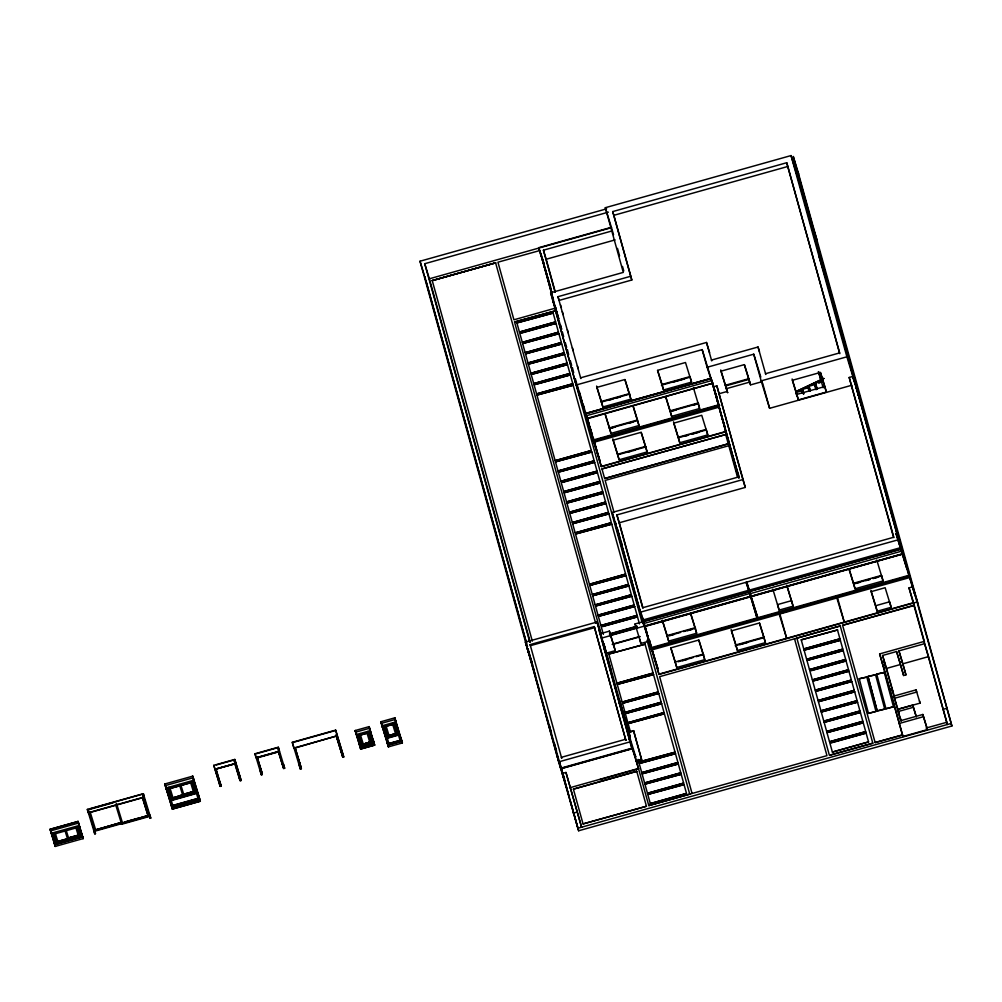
<?xml version="1.0" encoding="UTF-8"?>
<svg xmlns="http://www.w3.org/2000/svg" width="1002" height="1002" viewBox="0 0 1002 1002"><rect width="100%" height="100%" fill="white"/><g stroke="black" fill="none" stroke-linecap="round" stroke-linejoin="round"><path stroke-width="1.5" d="M580.308 395.69L585.143 414.026L711.119 378.656L738.724 477.904M586.771 418.46L712.785 383.202L586.658 418.924L584.993 412.974M719.423 405.647L593.447 441.018L591.781 435.018M827.84 285.069L799.884 184.355L791.029 155.573L605.333 207.702L623.294 272.394L550.624 292.797L561.558 329.069M814.338 234.38L799.771 184.819M642.733 620.99L651.024 648.444L757.712 618.497M750.398 596.44L749.145 591.568L642.733 621.503L638.875 606.786M749.421 591.393L901.099 548.958L898.268 539.79L746.277 582.225L757.211 618.622L750.661 596.478L644.236 626.4L641.23 616.092M711.007 378.28L702.189 349.623L576.213 384.993L552.503 299.56M584.141 410.206L574.722 378.718M592.433 436.308L593.848 442.295L718.321 407.351M599.684 460.732L583.64 407.676M725.799 386.371L726.776 388.964M639.902 612.322L746.277 582.225M749.584 593.823L901.75 551.1M585.268 413.563L711.044 378.405M712.748 383.102L711.708 380.547L585.732 415.905M749.12 591.468L746.102 582.513M543.034 261.785L543.109 262.036M827.877 285.194L899.42 542.921M641.18 615.892L615.003 521.629L644.311 626.651L750.511 596.829M641.305 616.343L641.167 614.176M649.484 642.896L645.513 627.703M899.47 543.109L902.602 553.868L750.961 596.39L757.975 618.409L909.378 575.899L800.548 186.485M900.861 547.568L642.32 620.163L640.817 614.752M907.762 570.05L918.158 604.444M818.809 383.227L821.527 381.875L818.371 371.604M795.701 391.594L823.782 378.656M795.763 391.807L820.863 379.72L819.285 374.097M529.357 655.659L420.013 261.221L606.648 208.829M529.77 642.132L424.735 263.714L608.377 212.148M630.659 276.276L557.989 296.68L559.141 300.412L631.811 280.009L612.698 211.585L786.733 162.725L839.851 353.668M787.885 166.457L613.85 215.317L631.811 280.009M541.581 256.011L538.7 247.707L611.37 227.316L613.537 234.719M424.735 263.714L429.37 278.794L610.005 228.08M555.008 291.958L543.41 250.199L612.347 230.848M556.649 312.399L540.792 253.431M543.41 250.199L546.19 259.242L615.128 239.891M540.328 253.556L543.635 262.687M555.872 308.002L513.926 319.788L497.944 262.198L539.915 250.513M514.54 321.993L555.571 310.795L514.54 321.993L601.137 633.953M516.894 322.92L553.167 313.062L516.894 322.92L519.437 332.05L555.622 321.892L553.079 312.762M555.935 323.07L558.49 332.213L522.305 342.371L519.762 333.228L556.035 323.37L521.303 333.127M522.618 343.548L558.891 333.691L522.618 343.548L525.161 352.679L561.345 342.521L558.803 333.39M561.659 343.699L564.214 352.829L528.029 362.987L525.486 353.856L561.759 343.999M560.306 344.4L525.486 353.856M528.342 364.164L564.614 354.307L528.342 364.164L530.885 373.295L567.069 363.137L564.527 354.007M827.715 284.618L832.249 300.224M531.21 374.472L567.483 364.615L531.21 374.472L533.753 383.603L569.938 373.445L567.382 364.315M534.066 384.781L570.338 374.923L534.066 384.781L536.609 393.911L572.793 383.753L570.251 374.623M580.521 377.842L706.498 342.471L709.629 352.679M835.831 311.008L818.897 255.973M536.934 395.089L573.207 385.231L536.934 395.089L555.146 460.682L591.33 450.524L573.106 384.931M711.382 360.106L758.038 347.005L759.441 351.527M702.189 349.623L707.099 367.283L753.754 354.182L760.806 377.103M596.603 386.071L601.35 401.476L629.344 393.623L630.872 399.134L602.878 407L596.854 387.398L624.847 379.533L630.872 399.134M657.7 370.452L662.009 384.455L690.002 376.589L691.53 382.113L663.537 389.966L657.5 370.364L685.493 362.511L691.53 382.113M601.3 402.078L629.87 394.049M661.433 385.194L688.499 377.591M608.477 400.299L612.948 399.047M615.929 398.207L620.401 396.942M672.58 382.301L684.504 378.956M585.03 413.651L711.27 378.293M713.587 386.759L716.856 385.845L745.288 487.41L619.311 522.768L616.894 514.928L742.87 479.57L745.288 487.41M713.712 387.198L738.161 477.077L612.184 512.448L638.287 606.473L657.888 668.61L650.048 643.121M765.465 373.721L839.526 352.929L786.733 162.725M725.661 385.92L748.995 379.37M726.425 388.651L749.746 382.1M753.754 354.182L761.157 380.873L846.89 356.812L863.711 412.361M718.797 393.811L727.202 391.456L725.473 385.231L748.807 378.693L750.536 384.906L762.196 381.637M727.339 391.907L727.803 392.596M716.53 396.379L707.099 367.283M605.158 413.864L609.466 427.867L637.46 420.013L638.988 425.524L610.995 433.39L604.97 413.788M665.816 396.842L670.125 410.845L698.118 402.979L699.646 408.503L671.653 416.356L665.629 396.754M609.416 428.468L636.483 420.865M671.052 411.158L698.118 403.568M610.631 428.368L615.103 427.102M628.53 423.345L633.001 422.08M671.753 411.208L676.225 409.943M692.632 405.347L698.594 403.668M593.146 440.041L719.123 404.67M719.524 405.146L593.359 440.717L719.574 405.296M819.786 374.936L820.901 378.981L818.734 372.306M820.663 379.044L823.707 378.355M820.751 379.345L823.732 378.505M815.941 389.628L814.225 383.465L821.402 381.449M809.04 391.243L807.75 386.584L814.927 384.568M802.151 392.872L801.262 389.703L808.439 387.699M616.894 514.928L642.658 607.738L893.559 537.297L849.195 377.466L852.452 376.539L855.457 384.693M800.51 391.218L796.089 392.458L796.928 395.477M555.459 461.859L591.731 452.002L555.459 461.859L558.001 470.99L594.186 460.832L591.643 451.702M792.106 378.994L796.853 394.4L824.846 386.534L826.374 392.058L798.381 399.923L792.344 380.309L820.337 372.456L826.374 392.058M851.875 385.231L769.599 408.328L762.61 383.115M612.848 438.863L617.583 454.257L645.576 446.404L647.117 451.927L619.123 459.78L613.086 440.179L641.08 432.313L647.117 451.927M673.507 421.829L678.241 437.235L706.235 429.37L707.763 434.893L679.769 442.746L673.745 423.145L701.738 415.291L707.763 434.893M619.036 454.432L631.072 451.063M634.078 450.211L646.102 446.842M679.181 437.548L688.199 435.018M691.205 434.179L706.235 429.958M856.397 387.724L860.555 402.027M627.703 452.24L635.155 450.148M684.353 436.333L688.825 435.081M691.806 434.242L699.258 432.15M558.327 472.167L594.599 462.31L558.327 472.167L560.87 481.298L597.054 471.14L594.512 462.01M725.749 431.486L601.275 466.431L574.634 379.295M725.836 431.787L601.363 466.732L593.309 437.761M601.977 468.936L725.711 434.53L601.977 468.936L604.644 478.518L728.279 443.798L604.644 478.518M597.367 472.318L599.91 481.448L563.725 491.606L561.183 482.476L597.455 472.618L562.723 482.375M728.805 445.702L605.158 480.421L613.95 512.072M564.051 492.784L600.323 482.926L564.051 492.784L566.593 501.914L602.778 491.757L600.236 482.626M566.907 503.092L603.179 493.234L566.907 503.092L569.449 512.235L605.634 502.077L603.091 492.934M569.775 513.412L606.047 503.555L569.775 513.412L572.317 522.543L608.502 512.385L605.959 503.255M572.63 523.72L608.903 513.863L572.63 523.72L575.173 532.851L611.358 522.693L608.815 513.563M575.499 534.028L611.771 524.171L575.499 534.028L589.452 584.279L625.636 574.121L611.683 523.871M625.949 575.298L628.492 584.429L592.307 594.587L589.765 585.456L626.05 575.599M624.597 576L589.765 585.456M592.633 595.764L628.905 585.907L592.633 595.764L595.175 604.895L631.36 594.737L628.818 585.606M595.489 606.072L631.774 596.215L595.489 606.072L598.031 615.203L634.216 605.045L631.673 595.914M598.357 616.38L634.629 606.523L598.357 616.38L600.899 625.511L637.084 615.353L634.542 606.223M896.652 533.941L896.064 533.628L915.202 595.902M638.287 606.473L640.754 612.873M529.432 655.947L525.399 642.132L597.017 622.017L602.277 639.113M625.549 739.301L561.396 757.312L561.721 758.376L530.108 644.612L594.261 626.601L625.874 740.365L594.261 626.601M594.587 627.653L530.434 645.664L530.108 644.612M603.354 634.354L601.213 626.688L637.497 616.844L602.753 626.588M527.24 648.745L529.482 654.469M609.391 631.16L600.586 633.627L601.814 638.049L606.448 653.129L615.266 650.649L609.391 631.16L615.266 650.649M748.895 596.854L636.283 628.367L635.055 623.958L748.995 591.932M749.446 591.493L901.174 549.209M643.384 623.632L749.746 593.535M609.454 633.903L636.959 626.175M609.554 634.203L637.047 626.475M609.867 635.381L637.372 627.665M609.955 635.681L637.46 627.966M601.814 638.049L610.619 635.569M761.645 593.284L751.199 596.365L749.772 591.719M764.639 592.445L902.602 553.868M751.275 596.616L902.677 554.119L799.846 184.23M612.322 644.211L639.815 636.495M612.41 644.511L639.915 636.796M603.83 647.63L607.087 656.573M662.385 620.188L667.132 635.594L695.125 627.728L696.653 633.251L668.66 641.117L662.623 621.503M791.58 600.649L777.59 604.582L779.118 610.105L793.121 606.172L786.846 585.243M849.22 569.261L853.529 583.264L881.522 575.398L883.05 580.922L855.057 588.788L849.02 569.174M635.055 623.958L640.917 643.447L649.734 640.979M668.559 635.769L680.571 632.4M683.577 631.561L695.576 628.179M854.581 583.552L869.648 579.319M872.654 578.467L881.697 575.937M669.737 635.681L674.196 634.429M687.572 630.671L692.031 629.419M855.407 583.552L859.866 582.3M865.828 580.621L870.3 579.369M873.281 578.53L877.739 577.277M343.761 756.973L337.273 735.856L293.874 748.043L292.283 742.307L335.67 730.12L343.761 756.973L342.834 757.236L336.158 735.117M293.31 742.344L334.831 730.683M608.815 654.056L645.088 644.198L608.815 654.056L616.919 683.239L653.104 673.081L645 643.898M649.396 642.583L644.436 624.822M213.802 765.328L219.025 782.299L219.952 782.036L221.091 786.119L220.152 786.382L213.802 765.328L234.806 759.428L241.156 780.483L240.217 780.746L233.954 759.992L234.255 761.069M278.305 747.216L279.445 751.3L256.111 757.85L254.984 753.767L278.305 747.216L284.656 768.271L283.729 768.534L278.481 751.412M216.307 764.952L232.489 760.405M256.011 753.805L277.466 747.78M380.823 721.766L394.813 717.833L402.378 742.958L388.388 746.878L380.823 721.766L388.601 746.74L387.073 741.217M217.472 768.547L233.353 764.15M276.803 751.951L257.013 757.437L262.261 774.559L261.334 774.822L254.984 753.767M214.942 769.411L235.933 763.524L241.156 780.483M257.138 757.888L278.606 751.863M164.779 783.99L192.772 776.137L198.797 795.738L200.337 801.262L172.344 809.115L164.779 783.99L172.557 808.977L200.074 801.249L198.922 797.116M355.146 730.546L369.137 726.625L374.673 745.15L360.682 749.083L355.146 730.546L360.895 748.932L374.41 745.137L372.882 739.614M395.026 719.524L381.512 723.319L387.498 742.77M650.812 647.755L909.177 575.223M294.901 748.081L336.309 735.969M909.478 576.213L651.112 648.745L644.424 624.684M165.468 785.555L192.985 777.828M355.835 732.111L369.362 728.316M789.263 610.769L779.756 613.437L786.658 638.299L779.23 614.163M833.827 598.257L836.194 597.593M382.188 725.749L395.702 721.954M143.336 793.697L144.263 797.016L88.276 812.735L87.349 809.416L143.336 793.697L150.751 818.12L150.062 818.321L142.71 794.123L89.591 809.04M91.144 808.94L113.151 802.765M166.144 787.973L193.662 780.257L200.074 801.249M356.512 734.529L370.026 730.734M382.351 727.277L396.354 723.344L394.813 717.833M400.587 737.422L402.115 742.945L396.141 723.494L382.614 727.289L381.086 721.766M166.307 789.513L194.3 781.66L192.772 776.137M356.674 736.069L370.677 732.136L369.137 726.625M374.41 745.137L370.464 732.287L356.937 736.082L355.409 730.558L359.793 744.962M143.624 797.442L89.04 812.76L88.126 809.453L95.466 833.651L94.764 833.839L87.349 809.416M928.654 656.986L947.391 724.509L909.014 587.886L912.747 586.834L951.9 725.987L578.642 830.771L562.21 773.506L565.955 772.454L581.598 827.201L565.955 772.454M50.1 829.268L78.093 821.415L83.204 838.574L55.21 846.427L50.1 829.268L55.423 846.289L53.895 840.766M51.891 834.804L50.363 829.28L77.88 821.552L83.204 838.574M240.017 776.4L239.09 776.663L240.217 780.746M389.001 735.443L395.527 733.614M389.052 735.631L395.577 733.79M50.789 830.833L78.306 823.105M262.261 774.559L261.134 770.475L260.194 770.738L261.334 774.822M284.656 768.271L283.528 764.188L282.589 764.451L283.729 768.534M386.158 726.187L389.102 735.819L395.477 733.439M385.006 726.6L388.062 736.52L396.917 734.04L393.861 724.108M183.679 794.173L193.348 791.455M183.153 794.523L193.399 791.63M387.01 737.234L398.195 734.09M178.469 796.026L181.224 795.25M193.449 791.818L183.779 794.536L193.449 791.818L190.48 782.111M363.275 744.035L369.801 742.206M172.983 797.755L182.665 795.049M363.325 744.223L369.838 742.382M173.033 797.943L182.715 795.225M184.23 794.824L194.739 791.868M363.375 744.411L369.751 742.031L363.375 744.411L360.019 733.451M169.801 787.459L173.083 798.131L182.614 794.862M362.323 745.112L371.178 742.632M359.267 735.192L362.386 745.313L371.241 742.833L370.928 741.731M168.524 787.409L172.031 798.832L194.889 792.419L194.588 791.317M336.209 735.142L341.231 751.487L342.17 751.237M361.334 746.014L372.519 742.883L372.218 741.781M51.465 833.251L78.983 825.535L82.941 838.561L81.801 834.416M170.991 799.546L196.167 792.469M220.966 785.668L216.044 769.01M171.167 800.21L196.354 793.133L192.835 781.648M360.469 747.392L373.984 743.597L368.924 726.763L370.464 732.287M300.312 764.564L299.711 763.148L298.784 763.411L300.375 769.148L301.364 768.384L295.289 748.269M51.628 834.791L79.621 826.938L78.093 821.415M670.939 647.981L675.248 661.984L703.241 654.118L704.769 659.642L676.776 667.507L670.751 647.893L698.745 640.04L704.769 659.642M731.159 629.557L735.906 644.95L763.9 637.097L765.428 642.62L737.434 650.473L731.397 630.872L759.391 623.006L765.428 642.62M870.901 590.316L875.635 605.722L889.638 601.789L891.166 607.312L877.176 611.245L871.139 591.643L885.142 587.711L891.166 607.312M678.179 661.746L693.196 657.525M696.19 656.686L703.705 654.569M735.23 645.726L762.246 638.136M682.587 660.744L687.109 659.466M739.864 644.662L747.404 642.545M388.939 743.459L400.124 740.315M388.976 743.634L400.174 740.491M342.709 756.786L335.983 735.23M172.82 805.42L197.995 798.356M172.87 805.608L198.045 798.531M388.175 745.2L401.689 741.405L394.6 717.971L396.141 723.494M172.131 807.424L199.649 799.709M95.616 829.744L121.167 822.579M95.666 829.932L121.217 822.755M90.03 811.582L95.716 830.119L121.117 822.404M125.438 821.778L137.462 818.396M149.135 815.014L149.837 814.814L150.751 818.12M68.549 837.998L78.231 835.28M94.639 830.645L106.375 827.351M109.306 826.537L121.042 823.231M122.482 822.805L148.033 815.628M68.599 838.173L79.459 835.154L79.772 836.257L56.914 842.669L53.845 832.687M122.532 822.98L148.083 815.803L142.384 797.279M59.193 841.029L64.729 839.476M78.181 835.104L68.499 837.822M116.508 803.416L122.582 823.168L147.983 815.453M57.866 841.592L67.535 838.874M94.789 831.197L147.908 816.292M617.245 684.416L653.517 674.559L617.245 684.416L622.154 702.101L658.339 691.944L653.429 674.258M57.916 841.768L67.585 839.05M69.1 838.649L79.609 835.706M55.072 832.549L57.966 841.956L67.485 838.699M115.568 804.406L121.655 824.258L149.523 816.43M81.049 836.294L55.861 843.371L55.561 842.269M912.822 602.878L658.928 674.146L649.822 643.196M917.381 601.914L659.015 674.459L649.509 640.165M82.515 837.008L54.997 844.736L50.363 829.28M830.896 754.882L872.817 743.208L829.393 755.295L796.866 638.136L840.252 625.949L659.629 676.663L691.994 793.246M901.074 735.343L875.147 742.557L842.594 625.298L914.175 605.195M914.262 605.496L842.594 625.298M801.224 639.84L837.497 629.982L801.224 639.84L803.767 648.97L839.952 638.813L837.409 629.682M618.672 701.074L630.245 737.059L625.235 719.198M804.092 650.148L840.365 640.291L804.092 650.148L806.635 659.291L842.807 649.121L840.265 639.99M622.48 703.279L658.752 693.422L622.48 703.279L625.023 712.409L661.207 702.252L658.665 693.121M843.133 650.311L845.675 659.441L809.491 669.599L806.948 660.468L843.221 650.611M841.78 651.012L806.948 660.468M625.336 713.587L661.608 703.73L625.336 713.587L627.878 722.73L664.063 712.56L661.52 703.429M845.989 660.619L848.531 669.749L812.359 679.907L809.816 670.776L846.089 660.919L811.344 670.664M630.584 732.475L628.116 723.607L664.389 713.75M662.948 714.163L628.116 723.607M890.365 692.257L889.438 689.238L891.767 688.587L900.685 720.688L922.842 714.464L927.439 729.606L902.94 736.483L879.631 653.918L923.957 641.48M891.767 688.587L892.694 691.605L882.574 655.471L896.577 651.538L900.109 663.036M898.907 650.887L924.57 643.685L928.541 656.611L902.89 663.812L898.907 650.887L905.946 674.86L903.616 675.511L896.577 651.538M628.367 732.111L633.565 730.658L641.618 759.654L635.994 761.232M628.467 732.412L633.652 730.959M812.672 681.084L848.944 671.227L812.672 681.084L815.215 690.215L851.399 680.057L848.857 670.927M882.086 662.748L884.415 662.097M527.703 648.62L556.686 754.832L564.614 779.005M883.012 665.766L885.342 665.115M628.83 737.71L635.393 757.362M899.633 662.585L901.975 661.921M882.574 655.471L886.557 668.409L900.548 664.476L903.616 675.511M557.15 754.694L558.64 761.896L630.258 741.793L638.562 768.784L599.747 779.681M559.354 761.896L560.769 768.797L632.387 748.694L599.096 628.78M815.528 691.393L851.813 681.535L815.528 691.393L818.083 700.523L854.255 690.365L851.713 681.235M562.573 767.657L631.748 748.231M560.719 768.647L632.337 748.544M818.396 701.701L854.668 691.843L818.396 701.701L820.939 710.831L857.123 700.674L854.581 691.543M636.333 760.806L641.618 759.654M675.06 752.189L638.788 762.046L675.06 752.189L664.301 713.449M821.252 712.009L857.537 702.151L821.252 712.009L823.807 721.152L859.979 710.994L857.436 701.851M639.201 763.524L675.473 753.667L639.201 763.524L641.743 772.655L677.928 762.497L675.386 753.366M920.074 703.116L916.066 689.864L893.909 696.089L897.917 709.341L920.074 703.116L919.473 700.912M569.837 787.747L638.474 768.484M894.523 698.294L916.68 692.069L916.066 689.864M573.394 789.138L636.758 771.34L573.394 789.138L583.051 823.92L646.453 806.259L636.758 771.34M824.12 722.329L860.392 712.472L824.12 722.329L826.663 731.46L862.847 721.302L860.305 712.172M642.057 773.832L678.329 763.975L642.057 773.832L644.599 782.963L680.784 772.805L678.241 763.674M916.141 716.117L912.747 705.07L897.579 709.328L898.193 711.533L913.361 707.287L916.329 716.944M863.16 722.48L865.703 731.61L829.531 741.768L826.976 732.637L863.261 722.78M644.925 784.14L681.197 774.283L644.925 784.14L647.467 793.271L683.652 783.113L681.109 773.982M861.808 723.181L826.976 732.637M573.219 813.161L576.952 812.121M942.757 709.429L946.489 708.376M866.029 732.788L868.571 741.918L832.386 752.076L829.844 742.945L866.116 733.088L831.384 742.845M898.957 723.557L923.456 716.681L927.439 729.606M647.78 794.448L684.053 784.591L647.78 794.448L650.323 803.591L686.508 793.421L683.965 784.29M951.123 723.457L577.866 828.241L533.202 667.72M926.036 728.066L946.702 722.317M794.536 638.788L826.963 755.646L648.795 805.608L689.752 794.198L647.029 640.291M859.24 678.755L866.83 677.076L859.24 678.755L868.483 713.399L875.973 711.42L866.743 676.776M875.485 674.459L884.728 709.103L877.226 711.082L867.995 676.438L875.585 674.759M876.737 674.121L884.328 672.442L876.737 674.121L885.981 708.765L893.471 706.773L884.24 672.142M867.995 676.438L874.082 675.148M877.138 710.781L884.728 709.103M907.724 569.913L914.763 594.474M642.62 620.551L637.497 601.2M585.143 412.573L591.894 434.517M591.944 434.668L599.785 460.156M757.975 618.409L746.578 582.137M592.357 436.02L585.368 411.747M583.602 407.576L574.434 378.568M820.713 379.194L823.118 387.774M798.694 174.047L793.271 156.437L811.545 222.231M816.956 239.841L808.025 211.66M856.297 388.225L860.668 402.478M849.195 377.466L893.884 537.611M896.064 533.628L906.96 569.061M909.014 587.886L913.235 601.601M820.538 372.531L824.846 386.534M876.775 560.005L883.05 580.922M898.005 710.706L901.174 721.202M879.631 653.918L883.701 667.157M902.514 734.942L875.147 742.557M893.471 706.773L885.981 708.765M875.973 711.42L868.483 713.399M836.858 597.994L844.273 622.117L837.785 598.72M761.157 380.873L769.536 408.102M839.952 638.813L803.767 648.97M842.807 649.121L806.635 659.291M845.675 659.441L809.491 669.599M848.531 669.749L812.359 679.907M851.399 680.057L815.215 690.215M854.255 690.365L818.083 700.523M857.123 700.674L820.939 710.831M859.979 710.994L823.807 721.152M862.847 721.302L826.663 731.46M865.703 731.61L829.531 741.768M868.571 741.918L832.386 752.076M744.524 364.828L748.92 379.144M750.46 384.68L744.298 364.64L720.964 371.191L727.577 392.659M720.751 369.951L726.037 387.123M787.084 586.571L793.121 606.172M712.635 383.566L714.914 391.118M715.666 393.41L716.956 397.631M714.564 390.517L718.872 404.52M722.342 418.41L724.934 426.814M733.289 457.964L738.887 476.163M772.855 589.176L779.118 610.105M693.371 387.574L699.646 408.503M759.591 623.094L763.9 637.097M746.866 582.287L749.696 591.468M612.698 211.585L614.088 216.106M605.333 207.702L611.508 227.767M625.035 379.62L629.344 393.623M633.151 406.01L637.46 420.013M641.267 432.401L645.576 446.404M638.988 425.524L632.851 405.534M690.816 613.725L695.125 627.728M698.933 640.115L703.241 654.118M690.616 613.65L696.653 633.251M560.494 304.808L561.396 307.739M542.257 258.165L543.572 262.474M538.7 247.707L548.507 280.109M549.372 282.927L550.674 287.148M543.798 264.879L544.65 267.634M544.725 267.885L546.466 273.521M547.33 276.339L548.633 280.56M550.073 287.148L551.801 292.747L543.848 264.34M552.791 299.723L558.602 318.623L550.624 292.797M587.297 418.385L588.6 422.606M590.328 428.23L592.495 435.269M555.622 321.892L519.437 332.05M558.49 332.213L522.305 342.371M561.345 342.521L525.161 352.679M564.214 352.829L528.029 362.987M567.069 363.137L530.885 373.295M569.938 373.445L533.753 383.603M572.793 383.753L536.609 393.911M615.328 521.854L615.666 523.758M612.184 512.448L614.602 520.288M617.019 528.179L619.624 536.621M620.488 539.439L621.791 543.66M591.33 450.524L555.146 460.682M594.186 460.832L558.001 470.99M597.054 471.14L560.87 481.298M599.91 481.448L563.725 491.606M602.778 491.757L566.593 501.914M605.634 502.077L569.449 512.235M608.502 512.385L572.317 522.543M611.358 522.693L575.173 532.851M625.636 574.121L589.452 584.279M628.492 584.429L592.307 594.587M631.36 594.737L595.175 604.895M634.216 605.045L598.031 615.203M637.084 615.353L600.899 625.511M653.104 673.081L616.919 683.239M658.339 691.944L622.154 702.101M661.207 702.252L625.023 712.409M664.063 712.56L627.878 722.73M677.928 762.497L641.743 772.655M680.784 772.805L644.599 782.963M683.652 783.113L647.467 793.271M686.508 793.421L650.323 803.591M603.542 643.234L605.321 649.008M598.795 629.494L631.423 747.054M607.938 660.594L610.719 669.674L607.049 656.423M625.599 720.3L619.599 700.811L629.77 737.447M623.044 713.186L628.417 730.683M629.657 737.009L635.756 756.923L635.581 756.259M646.453 806.259L583.051 823.92M420.013 261.221L424.234 274.936M425.437 278.832L424.66 276.314L526.513 643.246M530.258 656.936L531.561 661.182M525.399 642.132L527.478 648.883M527.954 650.448L533.615 668.822M529.795 657.074L535.569 675.887M556.686 754.832L564.577 780.558M558.64 761.896L566.431 787.221M394.65 722.655L398.383 734.754L387.185 737.898L383.465 725.799M392.371 723.394L395.627 733.99M368.987 731.447L372.706 743.547L361.509 746.678L357.789 734.579M367.747 731.485L371.241 742.833M366.945 732.938L369.901 742.582M294.989 747.63L301.364 768.384M294.776 747.63L301.301 768.897M292.283 742.307L300.375 769.148M277.892 749.17L282.89 765.515M278.305 751.525L283.416 768.133M257.364 757.65L261.622 771.49M256.863 756.585L262.324 774.058M234.806 763.737L239.904 780.345M221.091 786.119L215.843 768.997L234.969 763.624M200.337 801.262L192.559 776.274L194.087 781.798L166.57 789.526L165.042 784.002L171.455 805.007M191.658 781.873L194.889 792.419M180.798 784.829L183.892 794.912M179.433 784.553L182.765 795.413M170.616 798.156L171.367 800.611M167.66 788.712L173.171 806.723L198.358 799.659L196.492 793.446L171.292 800.585L170.49 797.78M142.484 797.655L148.133 816.004M78.156 826.913L81.237 836.971L56.049 844.035L52.981 833.977M76.979 827.151L79.772 836.257M75.801 827.376L78.331 835.655M66.119 830.094L68.775 838.749M64.804 830.019L67.635 839.25M818.972 372.23L820.663 378.23M797.918 171.517L951.9 725.987M807.963 210.62L909.866 577.49L651.5 650.022L644.499 624.772M833.138 302.078L834.39 306.599M838.148 320.139L839.4 324.648M843.158 338.2L844.41 342.709M848.168 356.249L849.42 360.77M853.178 374.31L854.43 378.819M858.188 392.358L859.44 396.88M863.198 410.419L864.45 414.928M868.22 428.468L869.473 432.989M873.23 446.529L874.483 451.038M878.24 464.577L879.493 469.099M883.25 482.638L884.503 487.147M886.545 494.525L907.061 568.397M791.029 155.573L846.89 356.812M913.649 602.966L924.483 641.981M922.842 714.464L923.456 716.681M902.89 663.812L905.946 674.86M912.747 705.07L913.361 707.287M815.59 383.077L817.206 389.114M815.377 383.14L816.981 389.177M815.152 383.202L816.768 389.239M814.601 383.515L816.267 389.54M875.635 605.722L877.176 611.245M809.115 386.196L810.305 390.73M808.89 386.258L810.079 390.793M808.677 386.321L809.866 390.855M886.557 668.409L894.41 696.703M898.306 710.719L899.07 713.474M900.209 717.62L900.986 720.375M808.126 386.647L809.378 391.156M883.614 666.856L902.94 736.483M802.627 389.327L803.817 393.849M802.414 389.39L803.604 393.911M802.189 389.452L803.379 393.974M801.638 389.765L802.477 392.771M853.529 583.264L855.057 588.788M796.853 394.4L798.381 399.923M795.926 392.508L796.765 395.514M840.252 625.949L872.817 743.208M758.038 347.005L765.778 374.485M725.861 386.484L726.488 388.751M706.498 342.471L711.721 360.895M716.856 385.845L742.87 479.57M711.658 379.708L739.075 477.954M711.42 379.758L738.499 477.44M725.611 434.229L737.585 477.365M678.241 437.235L679.769 442.746M735.906 644.95L737.434 650.473M670.125 410.845L671.653 416.356M662.009 384.455L663.537 389.966M617.495 248.396L619.574 255.911M622.505 266.444L623.758 270.953M617.583 454.257L619.123 459.78M675.248 661.984L676.776 667.507M609.466 427.867L610.995 433.39M667.132 635.594L668.66 641.117M601.35 401.476L602.878 407M562.372 311.647L563.212 314.653M567.395 329.733L568.222 332.739M572.405 347.807L573.244 350.825M577.428 365.893L578.267 368.911M557.989 296.68L580.834 378.568M546.19 259.242L555.308 292.058M619.311 522.768L642.996 608.101M587.335 418.097L588.625 422.719M589.401 425.562L591.518 433.177M642.42 617.307L643.672 621.791M583.427 404.983L584.68 409.505M585.306 411.697L593.447 441.018M641.518 614.239L643.798 622.505M543.347 262.023L544.462 266.006M544.913 267.647L546.604 273.721M548.232 279.596L551.576 291.632M579.306 391.569L580.584 396.153M581.385 399.034L584.73 411.083M617.245 528.242L619.762 537.272M621.378 543.134L624.722 555.146M625.511 558.026L629.669 573.006M630.471 575.887L634.629 590.879M635.431 593.76L636.696 598.319M542.195 258.416L543.309 262.399M541.857 258.115L553.492 300.011M555.346 306.675L558.628 318.511M560.368 324.748L561.621 329.27M562.36 331.95L563.65 336.597M565.278 342.496L566.644 347.343M567.408 349.585L568.66 354.658M570.288 360.557L571.654 365.417M572.392 367.559L573.67 372.719M575.311 378.618L576.676 383.49M577.39 385.532L586.658 418.924M615.015 521.779L640.691 614.314M555.484 310.495L642.107 622.53M637.397 616.531L639.439 623.895M639.702 639.038L640.917 643.447M633.565 730.658L641.531 759.353M638.061 759.391L638.875 762.347M603.981 644.198L625.223 720.739M628.78 733.589L629.594 736.533M635.293 757.061L648.795 805.608M597.017 622.017L630.258 741.793M595.676 623.344L495.602 262.85L432.213 280.51L532.325 641.13M429.37 278.794L530.233 642.144M425.85 280.347L527.566 646.791M531.336 660.368L532.601 664.89M549.334 725.21L551.426 732.75M554.356 743.309L556.461 750.849M559.379 761.407L569.437 797.592M570.263 800.611L578.642 830.771M528.179 649.271L532.425 664.89M529.482 656.097L558.803 761.733M400.85 737.434L402.378 742.958M387.749 735.418L388.062 736.52M386.847 741.367L388.388 746.878M373.145 739.626L374.673 745.15M362.073 744.21L362.386 745.313M359.367 743.409L360.895 748.932M359.142 743.559L360.682 749.083M335.67 730.12L337.273 735.856M341.231 751.487L342.834 757.236M234.806 759.428L235.933 763.524M219.025 782.299L220.152 786.382M171.73 797.73L172.031 798.832M171.029 803.454L172.557 808.977M170.803 803.604L172.344 809.115M149.373 815.878L150.062 818.321M142.71 794.123L143.324 796.327M95.466 833.651L94.551 830.332L93.85 830.533L94.764 833.839M77.88 821.552L79.408 827.076M53.682 840.903L55.21 846.427M868.083 676.738L877.226 711.082M495.602 262.85L432.238 280.635L495.602 262.85M398.495 735.13L387.311 738.274L389.214 744.486L400.412 741.355L398.495 735.13"/></g></svg>
